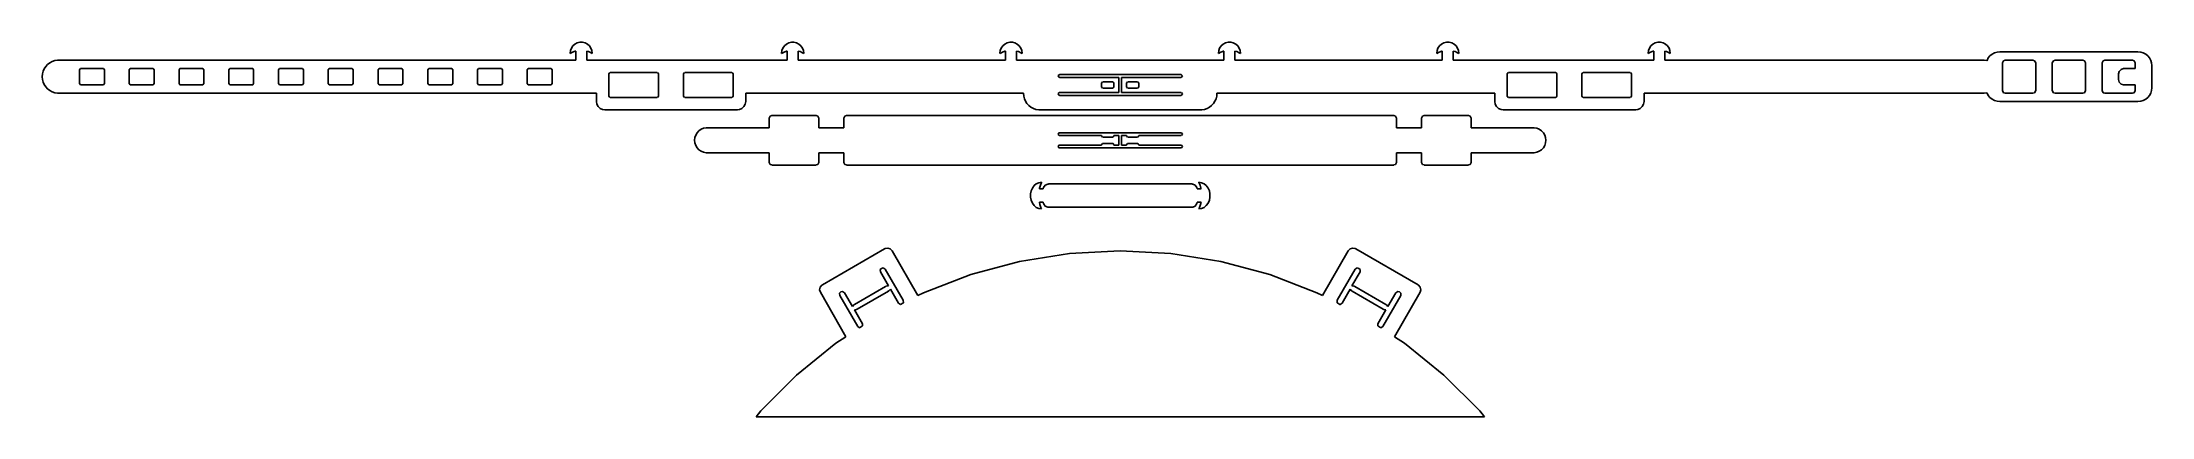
# Model space of a CAD drawing. Header units: metres. Extents: x -390 to 373, y -120 to 15.
import ezdxf

# ---------------------------------------------------------------- set-up
doc = ezdxf.new("R2010")
doc.units = ezdxf.units.M

msp = doc.modelspace()

# ---------------------------------------------------------------- linework, layer by layer
for p, q in [((-195.48, 15.47), (-196.42, 15.24)), ((-194.52, 15.47), (-195.48, 15.47)), ((-193.58, 15.24), (-194.52, 15.47)), ((-118.98, 15.47), (-119.92, 15.24)), ((-118.02, 15.47), (-118.98, 15.47)), ((-117.08, 15.24), (-118.02, 15.47)), ((-39.98, 15.47), (-40.92, 15.24)), ((-39.02, 15.47), (-39.98, 15.47)), ((-38.08, 15.24), (-39.02, 15.47)), ((39.02, 15.47), (38.08, 15.24)), ((39.98, 15.47), (39.02, 15.47)), ((40.92, 15.24), (39.98, 15.47)), ((118.02, 15.47), (117.08, 15.24)), ((118.98, 15.47), (118.02, 15.47)), ((119.92, 15.24), (118.98, 15.47)), ((194.52, 15.47), (193.58, 15.24)), ((195.48, 15.47), (194.52, 15.47)), ((196.42, 15.24), (195.48, 15.47)), ((-387.28, 8.02), (-388.06, 7.41)), ((-386.41, 8.49), (-387.28, 8.02)), ((-385.47, 8.82), (-386.41, 8.49)), ((-384.5, 8.98), (-385.47, 8.82)), ((-384, 8.98), (-384.5, 8.98)), ((-197, 9), (-384, 9)), ((-384, 9), (-384, 8.98)), ((-198.88, 12.46), (-199, 11.5)), ((-199, 11.5), (-198.99, 11.43)), ((-198.99, 11.43), (-198.12, 11.87)), ((-198.54, 13.36), (-198.88, 12.46)), ((-197.99, 14.15), (-198.54, 13.36)), ((-198.12, 11.87), (-197.19, 12.19)), ((-197.27, 14.79), (-197.99, 14.15)), ((-196.42, 15.24), (-197.27, 14.79)), ((-197.19, 12.19), (-197, 12.24)), ((-197, 12.24), (-197, 9)), ((-192.73, 14.79), (-193.58, 15.24)), ((-193, 9), (-193, 12.23)), ((-193, 12.23), (-192.34, 12.05)), ((-120.5, 9), (-193, 9)), ((-192.01, 14.15), (-192.73, 14.79)), ((-192.34, 12.05), (-191.43, 11.66)), ((-191.46, 13.36), (-192.01, 14.15)), ((-191.12, 12.46), (-191.46, 13.36)), ((-191.43, 11.66), (-191.01, 11.42)), ((-191, 11.5), (-191.12, 12.46)), ((-191.01, 11.42), (-191, 11.5)), ((-122.38, 12.46), (-122.5, 11.5)), ((-122.5, 11.5), (-122.49, 11.43)), ((-122.49, 11.43), (-121.62, 11.87)), ((-122.04, 13.36), (-122.38, 12.46)), ((-121.49, 14.15), (-122.04, 13.36)), ((-121.62, 11.87), (-120.69, 12.19)), ((-120.77, 14.79), (-121.49, 14.15)), ((-119.92, 15.24), (-120.77, 14.79)), ((-120.69, 12.19), (-120.5, 12.24)), ((-120.5, 12.24), (-120.5, 9)), ((-116.23, 14.79), (-117.08, 15.24)), ((-116.5, 9), (-116.5, 12.23)), ((-116.5, 12.23), (-115.84, 12.05)), ((-41.5, 9), (-116.5, 9)), ((-115.51, 14.15), (-116.23, 14.79)), ((-115.84, 12.05), (-114.93, 11.66)), ((-114.96, 13.36), (-115.51, 14.15)), ((-114.62, 12.46), (-114.96, 13.36)), ((-114.93, 11.66), (-114.51, 11.42)), ((-114.5, 11.5), (-114.62, 12.46)), ((-114.51, 11.42), (-114.5, 11.5)), ((-43.38, 12.46), (-43.5, 11.5)), ((-43.5, 11.5), (-43.49, 11.43)), ((-43.49, 11.43), (-42.62, 11.87)), ((-43.04, 13.36), (-43.38, 12.46)), ((-42.49, 14.15), (-43.04, 13.36)), ((-42.62, 11.87), (-41.69, 12.19)), ((-41.77, 14.79), (-42.49, 14.15)), ((-40.92, 15.24), (-41.77, 14.79)), ((-41.69, 12.19), (-41.5, 12.24)), ((-41.5, 12.24), (-41.5, 9)), ((-37.23, 14.79), (-38.08, 15.24)), ((-37.5, 9), (-37.5, 12.23)), ((-37.5, 12.23), (-36.84, 12.05)), ((37.5, 9), (-37.5, 9)), ((-36.51, 14.15), (-37.23, 14.79)), ((-36.84, 12.05), (-35.93, 11.66)), ((-35.96, 13.36), (-36.51, 14.15)), ((-35.62, 12.46), (-35.96, 13.36)), ((-35.93, 11.66), (-35.51, 11.42)), ((-35.5, 11.5), (-35.62, 12.46)), ((-35.51, 11.42), (-35.5, 11.5)), ((35.62, 12.46), (35.5, 11.5)), ((35.5, 11.5), (35.51, 11.43)), ((35.51, 11.43), (36.38, 11.87)), ((35.96, 13.36), (35.62, 12.46)), ((36.51, 14.15), (35.96, 13.36)), ((36.38, 11.87), (37.31, 12.19)), ((37.23, 14.79), (36.51, 14.15)), ((38.08, 15.24), (37.23, 14.79)), ((37.31, 12.19), (37.5, 12.24)), ((37.5, 12.24), (37.5, 9)), ((41.77, 14.79), (40.92, 15.24)), ((41.5, 9), (41.5, 12.23)), ((41.5, 12.23), (42.16, 12.05)), ((116.5, 9), (41.5, 9)), ((42.49, 14.15), (41.77, 14.79)), ((42.16, 12.05), (43.07, 11.66)), ((43.04, 13.36), (42.49, 14.15)), ((43.38, 12.46), (43.04, 13.36)), ((43.07, 11.66), (43.49, 11.42)), ((43.5, 11.5), (43.38, 12.46)), ((43.49, 11.42), (43.5, 11.5)), ((114.62, 12.46), (114.5, 11.5)), ((114.5, 11.5), (114.51, 11.43)), ((114.51, 11.43), (115.38, 11.87)), ((114.96, 13.36), (114.62, 12.46)), ((115.51, 14.15), (114.96, 13.36)), ((115.38, 11.87), (116.31, 12.19)), ((116.23, 14.79), (115.51, 14.15)), ((117.08, 15.24), (116.23, 14.79)), ((116.31, 12.19), (116.5, 12.24)), ((116.5, 12.24), (116.5, 9)), ((120.77, 14.79), (119.92, 15.24)), ((120.5, 9), (120.5, 12.23)), ((120.5, 12.23), (121.16, 12.05)), ((193, 9), (120.5, 9)), ((121.49, 14.15), (120.77, 14.79)), ((121.16, 12.05), (122.07, 11.66)), ((122.04, 13.36), (121.49, 14.15)), ((122.38, 12.46), (122.04, 13.36)), ((122.07, 11.66), (122.49, 11.42)), ((122.5, 11.5), (122.38, 12.46)), ((122.49, 11.42), (122.5, 11.5)), ((191.12, 12.46), (191, 11.5)), ((191, 11.5), (191.01, 11.43)), ((191.01, 11.43), (191.88, 11.87)), ((191.46, 13.36), (191.12, 12.46)), ((192.01, 14.15), (191.46, 13.36)), ((191.88, 11.87), (192.81, 12.19)), ((192.73, 14.79), (192.01, 14.15)), ((193.58, 15.24), (192.73, 14.79)), ((192.81, 12.19), (193, 12.24)), ((193, 12.24), (193, 9)), ((197.27, 14.79), (196.42, 15.24)), ((197, 9), (197, 12.23)), ((197, 12.23), (197.66, 12.05)), ((312, 9), (197, 9)), ((197.99, 14.15), (197.27, 14.79)), ((197.66, 12.05), (198.57, 11.66)), ((198.54, 13.36), (197.99, 14.15)), ((198.88, 12.46), (198.54, 13.36)), ((198.57, 11.66), (198.99, 11.42)), ((199, 11.5), (198.88, 12.46)), ((198.99, 11.42), (199, 11.5)), ((312, 8.98), (312, 9)), ((312.5, 8.98), (312, 8.98)), ((313.47, 8.82), (312.5, 8.98)), ((313.54, 8.79), (313.47, 8.82)), ((313.58, 8.91), (313.54, 8.79)), ((314.04, 9.78), (313.58, 8.91)), ((314.66, 10.54), (314.04, 9.78)), ((315.42, 11.16), (314.66, 10.54)), ((316.29, 11.62), (315.42, 11.16)), ((317.23, 11.9), (316.29, 11.62)), ((318.2, 12), (317.23, 11.9)), ((368.2, 12), (318.2, 12)), ((319.2, 8), (319.58, 8.78)), ((319.2, -2), (319.2, 8)), ((319.58, 8.78), (320.2, 8.92)), ((320.2, 8.92), (320.2, 9)), ((320.2, 9), (330.2, 9)), ((330.2, 9), (330.2, 8.92)), ((330.2, 8.92), (330.82, 8.78)), ((330.82, 8.78), (331.2, 8)), ((331.2, 8), (331.2, -2)), ((337.2, 8), (337.58, 8.78)), ((337.2, -2), (337.2, 8)), ((337.58, 8.78), (338.2, 8.92)), ((338.2, 8.92), (338.2, 9)), ((338.2, 9), (348.2, 9)), ((348.2, 9), (348.2, 8.92)), ((348.2, 8.92), (348.82, 8.78)), ((348.82, 8.78), (349.2, 8)), ((349.2, 8), (349.2, -2)), ((355.2, 8), (355.58, 8.78)), ((355.2, -2), (355.2, 8)), ((355.58, 8.78), (356.2, 8.92)), ((356.2, 8.92), (356.2, 9)), ((356.2, 9), (366.2, 9)), ((366.2, 9), (366.2, 8.92)), ((366.2, 8.92), (366.82, 8.78)), ((366.82, 8.78), (367.2, 8)), ((367.2, 8), (367.2, 6)), ((369.18, 11.9), (368.2, 12)), ((370.11, 11.62), (369.18, 11.9)), ((370.98, 11.16), (370.11, 11.62)), ((371.74, 10.54), (370.98, 11.16)), ((372.36, 9.78), (371.74, 10.54)), ((372.82, 8.91), (372.36, 9.78)), ((373.1, 7.98), (372.82, 8.91)), ((373.2, 7), (373.1, 7.98)), ((-389.92, 3.99), (-390, 3)), ((-390, 3), (-389.92, 2.01)), ((-389.68, 4.95), (-389.92, 3.99)), ((-389.92, 2.01), (-389.68, 1.05)), ((-389.28, 5.86), (-389.68, 4.95)), ((-389.68, 1.05), (-389.28, 0.14)), ((-388.74, 6.69), (-389.28, 5.86)), ((-389.28, 0.14), (-388.74, -0.69)), ((-388.06, 7.41), (-388.74, 6.69)), ((-376.5, 5.5), (-376.15, 5.98)), ((-376.5, 0.5), (-376.5, 5.5)), ((-376.15, 0.02), (-376.5, 0.5)), ((-376.15, 5.98), (-376, 5.93)), ((-376, 0.07), (-376.15, 0.02)), ((-376, 5.93), (-376, 6)), ((-376, 6), (-368, 6)), ((-376, 0), (-376, 0.07)), ((-368, 0), (-376, 0)), ((-368, 6), (-368, 5.93)), ((-368, 5.93), (-367.85, 5.98)), ((-367.85, 0.02), (-368, 0.07)), ((-368, 0.07), (-368, 0)), ((-367.85, 5.98), (-367.5, 5.5)), ((-367.5, 0.5), (-367.85, 0.02)), ((-367.5, 5.5), (-367.5, 0.5)), ((-358.5, 5.5), (-358.15, 5.98)), ((-358.5, 0.5), (-358.5, 5.5)), ((-358.15, 0.02), (-358.5, 0.5)), ((-358.15, 5.98), (-358, 5.93)), ((-358, 0.07), (-358.15, 0.02)), ((-358, 5.93), (-358, 6)), ((-358, 6), (-350, 6)), ((-358, 0), (-358, 0.07)), ((-350, 0), (-358, 0)), ((-350, 6), (-350, 5.93)), ((-350, 5.93), (-349.85, 5.98)), ((-349.85, 0.02), (-350, 0.07)), ((-350, 0.07), (-350, 0)), ((-349.85, 5.98), (-349.5, 5.5)), ((-349.5, 0.5), (-349.85, 0.02)), ((-349.5, 5.5), (-349.5, 0.5)), ((-340.5, 5.5), (-340.15, 5.98)), ((-340.5, 0.5), (-340.5, 5.5)), ((-340.15, 0.02), (-340.5, 0.5)), ((-340.15, 5.98), (-340, 5.93)), ((-340, 0.07), (-340.15, 0.02)), ((-340, 5.93), (-340, 6)), ((-340, 6), (-332, 6)), ((-340, 0), (-340, 0.07)), ((-332, 0), (-340, 0)), ((-332, 6), (-332, 5.93)), ((-332, 5.93), (-331.85, 5.98)), ((-331.85, 0.02), (-332, 0.07)), ((-332, 0.07), (-332, 0)), ((-331.85, 5.98), (-331.5, 5.5)), ((-331.5, 0.5), (-331.85, 0.02)), ((-331.5, 5.5), (-331.5, 0.5)), ((-322.5, 5.5), (-322.15, 5.98)), ((-322.5, 0.5), (-322.5, 5.5)), ((-322.15, 0.02), (-322.5, 0.5)), ((-322.15, 5.98), (-322, 5.93)), ((-322, 0.07), (-322.15, 0.02)), ((-322, 5.93), (-322, 6)), ((-322, 6), (-314, 6)), ((-322, 0), (-322, 0.07)), ((-314, 0), (-322, 0)), ((-314, 6), (-314, 5.93)), ((-314, 5.93), (-313.85, 5.98)), ((-313.85, 0.02), (-314, 0.07)), ((-314, 0.07), (-314, 0)), ((-313.85, 5.98), (-313.5, 5.5)), ((-313.5, 0.5), (-313.85, 0.02)), ((-313.5, 5.5), (-313.5, 0.5)), ((-304.5, 5.5), (-304.15, 5.98)), ((-304.5, 0.5), (-304.5, 5.5)), ((-304.15, 0.02), (-304.5, 0.5)), ((-304.15, 5.98), (-304, 5.93)), ((-304, 0.07), (-304.15, 0.02)), ((-304, 5.93), (-304, 6)), ((-304, 6), (-296, 6)), ((-304, 0), (-304, 0.07)), ((-296, 0), (-304, 0)), ((-296, 6), (-296, 5.93)), ((-296, 5.93), (-295.85, 5.98)), ((-295.85, 0.02), (-296, 0.07)), ((-296, 0.07), (-296, 0)), ((-295.85, 5.98), (-295.5, 5.5)), ((-295.5, 0.5), (-295.85, 0.02)), ((-295.5, 5.5), (-295.5, 0.5)), ((-286.5, 5.5), (-286.15, 5.98)), ((-286.5, 0.5), (-286.5, 5.5)), ((-286.15, 0.02), (-286.5, 0.5)), ((-286.15, 5.98), (-286, 5.93)), ((-286, 0.07), (-286.15, 0.02)), ((-286, 5.93), (-286, 6)), ((-286, 6), (-278, 6)), ((-286, 0), (-286, 0.07)), ((-278, 0), (-286, 0)), ((-278, 6), (-278, 5.93)), ((-278, 5.93), (-277.85, 5.98)), ((-277.85, 0.02), (-278, 0.07)), ((-278, 0.07), (-278, 0)), ((-277.85, 5.98), (-277.5, 5.5)), ((-277.5, 0.5), (-277.85, 0.02)), ((-277.5, 5.5), (-277.5, 0.5)), ((-268.5, 5.5), (-268.15, 5.98)), ((-268.5, 0.5), (-268.5, 5.5)), ((-268.15, 0.02), (-268.5, 0.5)), ((-268.15, 5.98), (-268, 5.93)), ((-268, 0.07), (-268.15, 0.02)), ((-268, 5.93), (-268, 6)), ((-268, 6), (-260, 6)), ((-268, 0), (-268, 0.07)), ((-260, 0), (-268, 0)), ((-260, 6), (-260, 5.93)), ((-260, 5.93), (-259.85, 5.98)), ((-259.85, 0.02), (-260, 0.07)), ((-260, 0.07), (-260, 0)), ((-259.85, 5.98), (-259.5, 5.5)), ((-259.5, 0.5), (-259.85, 0.02)), ((-259.5, 5.5), (-259.5, 0.5)), ((-250.5, 5.5), (-250.16, 5.98)), ((-250.5, 0.5), (-250.5, 5.5)), ((-250.16, 0.02), (-250.5, 0.5)), ((-250.16, 5.98), (-250, 5.93)), ((-250, 0.07), (-250.16, 0.02)), ((-250, 5.93), (-250, 6)), ((-250, 6), (-242, 6)), ((-250, 0), (-250, 0.07)), ((-242, 0), (-250, 0)), ((-242, 6), (-242, 5.93)), ((-242, 5.93), (-241.84, 5.98)), ((-241.84, 0.02), (-242, 0.07)), ((-242, 0.07), (-242, 0)), ((-241.84, 5.98), (-241.5, 5.5)), ((-241.5, 0.5), (-241.84, 0.02)), ((-241.5, 5.5), (-241.5, 0.5)), ((-232.5, 5.5), (-232.16, 5.98)), ((-232.5, 0.5), (-232.5, 5.5)), ((-232.16, 0.02), (-232.5, 0.5)), ((-232.16, 5.98), (-232, 5.93)), ((-232, 0.07), (-232.16, 0.02)), ((-232, 5.93), (-232, 6)), ((-232, 6), (-224, 6)), ((-232, 0), (-232, 0.07)), ((-224, 0), (-232, 0)), ((-224, 6), (-224, 5.93)), ((-224, 5.93), (-223.84, 5.98)), ((-223.84, 0.02), (-224, 0.07)), ((-224, 0.07), (-224, 0)), ((-223.84, 5.98), (-223.5, 5.5)), ((-223.5, 0.5), (-223.84, 0.02)), ((-223.5, 5.5), (-223.5, 0.5)), ((-214.5, 5.5), (-214.16, 5.98)), ((-214.5, 0.5), (-214.5, 5.5)), ((-214.16, 0.02), (-214.5, 0.5)), ((-214.16, 5.98), (-214, 5.93)), ((-214, 0.07), (-214.16, 0.02)), ((-214, 5.93), (-214, 6)), ((-214, 6), (-206, 6)), ((-214, 0), (-214, 0.07)), ((-206, 0), (-214, 0)), ((-206, 6), (-206, 5.93)), ((-206, 5.93), (-205.84, 5.98)), ((-205.84, 0.02), (-206, 0.07)), ((-206, 0.07), (-206, 0)), ((-205.84, 5.98), (-205.5, 5.5)), ((-205.5, 0.5), (-205.84, 0.02)), ((-205.5, 5.5), (-205.5, 0.5)), ((-185, 4), (-184.66, 4.48)), ((-185, -4), (-185, 4)), ((-184.66, 4.48), (-184.5, 4.43)), ((-184.5, 4.43), (-184.5, 4.5)), ((-184.5, 4.5), (-167.5, 4.5)), ((-167.5, 4.5), (-167.5, 4.43)), ((-167.5, 4.43), (-167.34, 4.48)), ((-167.34, 4.48), (-167, 4)), ((-167, 4), (-167, -4)), ((-158, 4), (-157.66, 4.48)), ((-158, -4), (-158, 4)), ((-157.66, 4.48), (-157.5, 4.43)), ((-157.5, 4.43), (-157.5, 4.5)), ((-157.5, 4.5), (-140.5, 4.5)), ((-140.5, 4.5), (-140.5, 4.43)), ((-140.5, 4.43), (-140.34, 4.48)), ((-140.34, 4.48), (-140, 4)), ((-140, 4), (-140, -4)), ((-22.5, 3.25), (-22.15, 3.73)), ((-22.15, 2.77), (-22.5, 3.25)), ((-22.15, 3.73), (-22, 3.68)), ((-22, 2.82), (-22.15, 2.77)), ((-22, 3.68), (-22, 3.75)), ((-22, 3.75), (22, 3.75)), ((-22, 2.75), (-22, 2.82)), ((-0.5, 2.75), (-22, 2.75)), ((-6.75, 0.62), (-6.4, 1.1)), ((-6.75, -0.62), (-6.75, 0.62)), ((-6.4, 1.1), (-6.25, 1.05)), ((-6.25, 1.05), (-6.25, 1.12)), ((-6.25, 1.12), (-2.75, 1.12)), ((-2.75, 1.12), (-2.75, 1.05)), ((-2.75, 1.05), (-2.6, 1.1)), ((-2.6, 1.1), (-2.25, 0.62)), ((-2.25, 0.62), (-2.25, -0.62)), ((-0.5, -2.75), (-0.5, 2.75)), ((22, 2.75), (0.5, 2.75)), ((0.5, 2.75), (0.5, -2.75)), ((2.25, 0.62), (2.6, 1.1)), ((2.25, -0.62), (2.25, 0.62)), ((2.6, 1.1), (2.75, 1.05)), ((2.75, 1.05), (2.75, 1.12)), ((2.75, 1.12), (6.25, 1.12)), ((6.25, 1.12), (6.25, 1.05)), ((6.25, 1.05), (6.4, 1.1)), ((6.4, 1.1), (6.75, 0.62)), ((6.75, 0.62), (6.75, -0.62)), ((22, 3.75), (22, 3.68)), ((22, 3.68), (22.15, 3.73)), ((22.15, 2.77), (22, 2.82)), ((22, 2.82), (22, 2.75)), ((22.15, 3.73), (22.5, 3.25)), ((22.5, 3.25), (22.15, 2.77)), ((140, 4), (140.34, 4.48)), ((140, -4), (140, 4)), ((140.34, 4.48), (140.5, 4.43)), ((140.5, 4.43), (140.5, 4.5)), ((140.5, 4.5), (157.5, 4.5)), ((157.5, 4.5), (157.5, 4.43)), ((157.5, 4.43), (157.66, 4.48)), ((157.66, 4.48), (158, 4)), ((158, 4), (158, -4)), ((167, 4), (167.34, 4.48)), ((167, -4), (167, 4)), ((167.34, 4.48), (167.5, 4.43)), ((167.5, 4.43), (167.5, 4.5)), ((167.5, 4.5), (184.5, 4.5)), ((184.5, 4.5), (184.5, 4.43)), ((184.5, 4.43), (184.66, 4.48)), ((184.66, 4.48), (185, 4)), ((185, 4), (185, -4)), ((361.43, 4.93), (361.2, 4)), ((361.2, 4), (361.2, 2)), ((361.2, 2), (361.43, 1.07)), ((362.06, 5.65), (361.43, 4.93)), ((361.43, 1.07), (362.06, 0.35)), ((362.96, 5.99), (362.06, 5.65)), ((362.06, 0.35), (362.96, 0.01)), ((363.2, 5.96), (362.96, 5.99)), ((362.96, 0.01), (363.2, 0.04)), ((367.2, 6), (363.2, 6)), ((363.2, 6), (363.2, 5.96)), ((363.2, 0.04), (363.2, 0)), ((363.2, 0), (367.2, 0)), ((367.2, 0), (367.2, -2)), ((373.2, -1), (373.2, 7)), ((-388.74, -0.69), (-388.06, -1.41)), ((-388.06, -1.41), (-387.28, -2.02)), ((-387.28, -2.02), (-386.41, -2.49)), ((-386.41, -2.49), (-385.47, -2.82)), ((-385.47, -2.82), (-384.5, -2.98)), ((-384.5, -2.98), (-384, -2.98)), ((-384, -2.98), (-384, -3)), ((-384, -3), (-189.5, -3)), ((-189.5, -3), (-189.5, -6)), ((-189.5, -6), (-189.34, -6.97)), ((-189.34, -6.97), (-188.87, -7.84)), ((-184.66, -4.48), (-185, -4)), ((-184.5, -4.43), (-184.66, -4.48)), ((-184.5, -4.5), (-184.5, -4.43)), ((-167.5, -4.5), (-184.5, -4.5)), ((-167.34, -4.48), (-167.5, -4.43)), ((-167.5, -4.43), (-167.5, -4.5)), ((-167, -4), (-167.34, -4.48)), ((-157.66, -4.48), (-158, -4)), ((-157.5, -4.43), (-157.66, -4.48)), ((-157.5, -4.5), (-157.5, -4.43)), ((-140.5, -4.5), (-157.5, -4.5)), ((-140.34, -4.48), (-140.5, -4.43)), ((-140.5, -4.43), (-140.5, -4.5)), ((-140, -4), (-140.34, -4.48)), ((-136.13, -7.84), (-135.66, -6.97)), ((-135.66, -6.97), (-135.5, -6)), ((-135.5, -6), (-135.5, -3)), ((-135.5, -3), (-35, -3)), ((-35, -3), (-34.92, -3.99)), ((-34.92, -3.99), (-34.67, -4.95)), ((-34.67, -4.95), (-34.28, -5.86)), ((-34.28, -5.86), (-33.73, -6.69)), ((-33.73, -6.69), (-33.06, -7.41)), ((-33.06, -7.41), (-32.28, -8.02)), ((-22.5, -3.25), (-22.15, -2.77)), ((-22.15, -3.73), (-22.5, -3.25)), ((-22.15, -2.77), (-22, -2.82)), ((-22, -3.68), (-22.15, -3.73)), ((-22, -2.82), (-22, -2.75)), ((-22, -2.75), (-0.5, -2.75)), ((-22, -3.75), (-22, -3.68)), ((22, -3.75), (-22, -3.75)), ((-6.4, -1.1), (-6.75, -0.62)), ((-6.25, -1.05), (-6.4, -1.1)), ((-6.25, -1.12), (-6.25, -1.05)), ((-2.75, -1.12), (-6.25, -1.12)), ((-2.6, -1.1), (-2.75, -1.05)), ((-2.75, -1.05), (-2.75, -1.12)), ((-2.25, -0.62), (-2.6, -1.1)), ((0.5, -2.75), (22, -2.75)), ((2.6, -1.1), (2.25, -0.62)), ((2.75, -1.05), (2.6, -1.1)), ((2.75, -1.12), (2.75, -1.05)), ((6.25, -1.12), (2.75, -1.12)), ((6.4, -1.1), (6.25, -1.05)), ((6.25, -1.05), (6.25, -1.12)), ((6.75, -0.62), (6.4, -1.1)), ((22, -2.75), (22, -2.82)), ((22, -2.82), (22.15, -2.77)), ((22.15, -3.73), (22, -3.68)), ((22, -3.68), (22, -3.75)), ((22.15, -2.77), (22.5, -3.25)), ((22.5, -3.25), (22.15, -3.73)), ((32.28, -8.02), (33.06, -7.41)), ((33.06, -7.41), (33.73, -6.69)), ((33.73, -6.69), (34.28, -5.86)), ((34.28, -5.86), (34.67, -4.95)), ((34.67, -4.95), (34.92, -3.99)), ((34.92, -3.99), (35, -3)), ((35, -3), (135.5, -3)), ((135.5, -3), (135.5, -6)), ((135.5, -6), (135.66, -6.97)), ((135.66, -6.97), (136.13, -7.84)), ((140.34, -4.48), (140, -4)), ((140.5, -4.43), (140.34, -4.48)), ((140.5, -4.5), (140.5, -4.43)), ((157.5, -4.5), (140.5, -4.5)), ((157.66, -4.48), (157.5, -4.43)), ((157.5, -4.43), (157.5, -4.5)), ((158, -4), (157.66, -4.48)), ((167.34, -4.48), (167, -4)), ((167.5, -4.43), (167.34, -4.48)), ((167.5, -4.5), (167.5, -4.43)), ((184.5, -4.5), (167.5, -4.5)), ((184.66, -4.48), (184.5, -4.43)), ((184.5, -4.43), (184.5, -4.5)), ((185, -4), (184.66, -4.48)), ((188.87, -7.84), (189.34, -6.97)), ((189.34, -6.97), (189.5, -6)), ((189.5, -6), (189.5, -3)), ((189.5, -3), (312, -3)), ((312, -3), (312, -2.98)), ((312, -2.98), (312.5, -2.98)), ((312.5, -2.98), (313.47, -2.82)), ((313.47, -2.82), (313.54, -2.79)), ((313.54, -2.79), (313.58, -2.91)), ((313.58, -2.91), (314.04, -3.78)), ((314.04, -3.78), (314.66, -4.54)), ((314.66, -4.54), (315.42, -5.16)), ((315.42, -5.16), (316.29, -5.62)), ((316.29, -5.62), (317.23, -5.9)), ((317.23, -5.9), (318.2, -6)), ((318.2, -6), (368.2, -6)), ((319.58, -2.78), (319.2, -2)), ((320.2, -2.92), (319.58, -2.78)), ((320.2, -3), (320.2, -2.92)), ((330.2, -3), (320.2, -3)), ((330.82, -2.78), (330.2, -2.92)), ((330.2, -2.92), (330.2, -3)), ((331.2, -2), (330.82, -2.78)), ((337.58, -2.78), (337.2, -2)), ((338.2, -2.92), (337.58, -2.78)), ((338.2, -3), (338.2, -2.92)), ((348.2, -3), (338.2, -3)), ((348.82, -2.78), (348.2, -2.92)), ((348.2, -2.92), (348.2, -3)), ((349.2, -2), (348.82, -2.78)), ((355.58, -2.78), (355.2, -2)), ((356.2, -2.92), (355.58, -2.78)), ((356.2, -3), (356.2, -2.92)), ((366.2, -3), (356.2, -3)), ((366.82, -2.78), (366.2, -2.92)), ((366.2, -2.92), (366.2, -3)), ((367.2, -2), (366.82, -2.78)), ((368.2, -6), (369.18, -5.9)), ((369.18, -5.9), (370.11, -5.62)), ((370.11, -5.62), (370.98, -5.16)), ((370.98, -5.16), (371.74, -4.54)), ((371.74, -4.54), (372.36, -3.78)), ((372.36, -3.78), (372.82, -2.91)), ((372.82, -2.91), (373.1, -1.98)), ((373.1, -1.98), (373.2, -1)), ((-188.87, -7.84), (-188.14, -8.51)), ((-188.14, -8.51), (-187.24, -8.91)), ((-187.24, -8.91), (-186.5, -8.97)), ((-186.5, -8.97), (-186.5, -9)), ((-186.5, -9), (-138.5, -9)), ((-138.5, -8.97), (-137.76, -8.91)), ((-138.5, -9), (-138.5, -8.97)), ((-137.76, -8.91), (-136.86, -8.51)), ((-136.86, -8.51), (-136.13, -7.84)), ((-126.62, -11.22), (-127, -12)), ((-127, -12), (-127, -15.5)), ((-126, -11.08), (-126.62, -11.22)), ((-110, -11), (-126, -11)), ((-126, -11), (-126, -11.08)), ((-110, -11.08), (-110, -11)), ((-109.38, -11.22), (-110, -11.08)), ((-109, -12), (-109.38, -11.22)), ((-109, -15.5), (-109, -12)), ((-99.62, -11.22), (-100, -12)), ((-100, -12), (-100, -15.5)), ((-99, -11.08), (-99.62, -11.22)), ((99, -11), (-99, -11)), ((-99, -11), (-99, -11.08)), ((-32.28, -8.02), (-31.41, -8.49)), ((-31.41, -8.49), (-30.47, -8.82)), ((-30.47, -8.82), (-29.5, -8.98)), ((-29.5, -8.98), (-29, -8.98)), ((-29, -8.98), (-29, -9)), ((-29, -9), (29, -9)), ((29, -9), (29, -8.98)), ((29, -8.98), (29.5, -8.98)), ((29.5, -8.98), (30.47, -8.82)), ((30.47, -8.82), (31.41, -8.49)), ((31.41, -8.49), (32.28, -8.02)), ((99, -11.08), (99, -11)), ((99.62, -11.22), (99, -11.08)), ((100, -12), (99.62, -11.22)), ((100, -15.5), (100, -12)), ((109.38, -11.22), (109, -12)), ((109, -12), (109, -15.5)), ((110, -11.08), (109.38, -11.22)), ((126, -11), (110, -11)), ((110, -11), (110, -11.08)), ((126, -11.08), (126, -11)), ((126.62, -11.22), (126, -11.08)), ((127, -12), (126.62, -11.22)), ((127, -15.5), (127, -12)), ((136.13, -7.84), (136.86, -8.51)), ((136.86, -8.51), (137.76, -8.91)), ((137.76, -8.91), (138.5, -8.97)), ((138.5, -8.97), (138.5, -9)), ((138.5, -9), (186.5, -9)), ((186.5, -8.97), (187.24, -8.91)), ((186.5, -9), (186.5, -8.97)), ((187.24, -8.91), (188.14, -8.51)), ((188.14, -8.51), (188.87, -7.84)), ((-153.9, -19.03), (-154, -20)), ((-154, -20), (-153.9, -20.97)), ((-153.58, -18.11), (-153.9, -19.03)), ((-153.9, -20.97), (-153.58, -21.89)), ((-153.08, -17.28), (-153.58, -18.11)), ((-153.58, -21.89), (-153.08, -22.72)), ((-152.41, -16.57), (-153.08, -17.28)), ((-153.08, -22.72), (-152.41, -23.43)), ((-151.61, -16.02), (-152.41, -16.57)), ((-150.7, -15.66), (-151.61, -16.02)), ((-149.74, -15.51), (-150.7, -15.66)), ((-149.5, -15.52), (-149.74, -15.51)), ((-127, -15.5), (-149.5, -15.5)), ((-149.5, -15.5), (-149.5, -15.52)), ((-100, -15.5), (-109, -15.5)), ((-22.5, -17.75), (-22.15, -17.27)), ((-22.15, -18.23), (-22.5, -17.75)), ((-22.5, -22.25), (-22.15, -21.77)), ((-22.15, -22.73), (-22.5, -22.25)), ((-22.15, -17.27), (-22, -17.32)), ((-22, -18.18), (-22.15, -18.23)), ((-22.15, -21.77), (-22, -21.82)), ((-22, -22.68), (-22.15, -22.73)), ((-22, -17.32), (-22, -17.25)), ((-22, -17.25), (22, -17.25)), ((-22, -18.25), (-22, -18.18)), ((-6.75, -18.25), (-22, -18.25)), ((-22, -21.82), (-22, -21.75)), ((-22, -21.75), (-6.75, -21.75)), ((-22, -22.75), (-22, -22.68)), ((22, -22.75), (-22, -22.75)), ((-6.75, -18.38), (-6.75, -18.25)), ((-6.4, -18.85), (-6.75, -18.38)), ((-6.75, -21.62), (-6.4, -21.15)), ((-6.75, -21.75), (-6.75, -21.62)), ((-6.25, -18.8), (-6.4, -18.85)), ((-6.4, -21.15), (-6.25, -21.2)), ((-6.25, -18.88), (-6.25, -18.8)), ((-2.75, -18.88), (-6.25, -18.88)), ((-6.25, -21.2), (-6.25, -21.12)), ((-6.25, -21.12), (-2.75, -21.12)), ((-2.6, -18.85), (-2.75, -18.8)), ((-2.75, -18.8), (-2.75, -18.88)), ((-2.75, -21.12), (-2.75, -21.2)), ((-2.75, -21.2), (-2.6, -21.15)), ((-2.25, -18.38), (-2.6, -18.85)), ((-2.6, -21.15), (-2.25, -21.62)), ((-0.5, -18.25), (-2.25, -18.25)), ((-2.25, -18.25), (-2.25, -18.38)), ((-2.25, -21.62), (-2.25, -21.75)), ((-2.25, -21.75), (-0.5, -21.75)), ((-0.5, -21.75), (-0.5, -18.25)), ((2.25, -18.25), (0.5, -18.25)), ((0.5, -18.25), (0.5, -21.75)), ((0.5, -21.75), (2.25, -21.75)), ((2.25, -18.38), (2.25, -18.25)), ((2.6, -18.85), (2.25, -18.38)), ((2.25, -21.62), (2.6, -21.15)), ((2.25, -21.75), (2.25, -21.62)), ((2.75, -18.8), (2.6, -18.85)), ((2.6, -21.15), (2.75, -21.2)), ((2.75, -18.88), (2.75, -18.8)), ((6.25, -18.88), (2.75, -18.88)), ((2.75, -21.2), (2.75, -21.12)), ((2.75, -21.12), (6.25, -21.12)), ((6.4, -18.85), (6.25, -18.8)), ((6.25, -18.8), (6.25, -18.88)), ((6.25, -21.12), (6.25, -21.2)), ((6.25, -21.2), (6.4, -21.15)), ((6.75, -18.38), (6.4, -18.85)), ((6.4, -21.15), (6.75, -21.62)), ((22, -18.25), (6.75, -18.25)), ((6.75, -18.25), (6.75, -18.38)), ((6.75, -21.62), (6.75, -21.75)), ((6.75, -21.75), (22, -21.75)), ((22, -17.25), (22, -17.32)), ((22, -17.32), (22.15, -17.27)), ((22.15, -18.23), (22, -18.18)), ((22, -18.18), (22, -18.25)), ((22, -21.75), (22, -21.82)), ((22, -21.82), (22.15, -21.77)), ((22.15, -22.73), (22, -22.68)), ((22, -22.68), (22, -22.75)), ((22.15, -17.27), (22.5, -17.75)), ((22.5, -17.75), (22.15, -18.23)), ((22.15, -21.77), (22.5, -22.25)), ((22.5, -22.25), (22.15, -22.73)), ((109, -15.5), (100, -15.5)), ((149.5, -15.5), (127, -15.5)), ((149.5, -15.52), (149.5, -15.5)), ((149.74, -15.51), (149.5, -15.52)), ((150.7, -15.66), (149.74, -15.51)), ((151.61, -16.02), (150.7, -15.66)), ((152.41, -16.57), (151.61, -16.02)), ((153.08, -17.28), (152.41, -16.57)), ((152.41, -23.43), (153.08, -22.72)), ((153.58, -18.11), (153.08, -17.28)), ((153.08, -22.72), (153.58, -21.89)), ((153.9, -19.03), (153.58, -18.11)), ((153.58, -21.89), (153.9, -20.97)), ((154, -20), (153.9, -19.03)), ((153.9, -20.97), (154, -20)), ((-152.41, -23.43), (-151.61, -23.98)), ((-151.61, -23.98), (-150.7, -24.34)), ((-150.7, -24.34), (-149.74, -24.49)), ((-149.74, -24.49), (-149.5, -24.48)), ((-149.5, -24.48), (-149.5, -24.5)), ((-149.5, -24.5), (-127, -24.5)), ((-127, -24.5), (-127, -28)), ((-127, -28), (-126.62, -28.78)), ((-126.62, -28.78), (-126, -28.92)), ((-126, -28.92), (-126, -29)), ((-126, -29), (-110, -29)), ((-110, -28.92), (-109.38, -28.78)), ((-110, -29), (-110, -28.92)), ((-109.38, -28.78), (-109, -28)), ((-109, -28), (-109, -24.5)), ((-109, -24.5), (-100, -24.5)), ((-100, -24.5), (-100, -28)), ((-100, -28), (-99.62, -28.78)), ((-99.62, -28.78), (-99, -28.92)), ((-99, -28.92), (-99, -29)), ((-99, -29), (99, -29)), ((99, -28.92), (99.62, -28.78)), ((99, -29), (99, -28.92)), ((99.62, -28.78), (100, -28)), ((100, -28), (100, -24.5)), ((100, -24.5), (109, -24.5)), ((109, -24.5), (109, -28)), ((109, -28), (109.38, -28.78)), ((109.38, -28.78), (110, -28.92)), ((110, -28.92), (110, -29)), ((110, -29), (126, -29)), ((126, -28.92), (126.62, -28.78)), ((126, -29), (126, -28.92)), ((126.62, -28.78), (127, -28)), ((127, -28), (127, -24.5)), ((127, -24.5), (149.5, -24.5)), ((149.5, -24.5), (149.5, -24.48)), ((149.5, -24.48), (149.74, -24.49)), ((149.74, -24.49), (150.7, -24.34)), ((150.7, -24.34), (151.61, -23.98)), ((151.61, -23.98), (152.41, -23.43)), ((-31.79, -37.27), (-32.24, -38.3)), ((-31.15, -36.41), (-31.79, -37.27)), ((-30.36, -35.75), (-31.15, -36.41)), ((-29.46, -35.34), (-30.36, -35.75)), ((-28.5, -35.2), (-29.46, -35.34)), ((-29.24, -37.6), (-29.19, -37.37)), ((-27.88, -37.6), (-29.24, -37.6)), ((-29.19, -37.37), (-28.87, -36.26)), ((-28.87, -36.26), (-28.43, -35.21)), ((-28.43, -35.21), (-28.5, -35.2)), ((-27.77, -37.08), (-27.88, -37.6)), ((-27.14, -36.22), (-27.77, -37.08)), ((-26.24, -35.82), (-27.14, -36.22)), ((-26, -35.85), (-26.24, -35.82)), ((26, -35.8), (-26, -35.8)), ((-26, -35.8), (-26, -35.85)), ((26, -35.85), (26, -35.8)), ((26.24, -35.82), (26, -35.85)), ((27.14, -36.22), (26.24, -35.82)), ((27.77, -37.08), (27.14, -36.22)), ((27.88, -37.6), (27.77, -37.08)), ((29.24, -37.6), (27.88, -37.6)), ((28.5, -35.2), (28.43, -35.21)), ((28.43, -35.21), (28.87, -36.26)), ((29.46, -35.34), (28.5, -35.2)), ((28.87, -36.26), (29.19, -37.37)), ((29.19, -37.37), (29.24, -37.6)), ((30.36, -35.75), (29.46, -35.34)), ((31.15, -36.41), (30.36, -35.75)), ((31.79, -37.27), (31.15, -36.41)), ((32.24, -38.3), (31.79, -37.27)), ((-32.24, -38.3), (-32.47, -39.42)), ((-32.47, -39.42), (-32.47, -40.58)), ((-32.47, -40.58), (-32.24, -41.7)), ((-32.24, -41.7), (-31.79, -42.73)), ((-31.79, -42.73), (-31.15, -43.59)), ((-31.15, -43.59), (-30.36, -44.25)), ((-30.36, -44.25), (-29.46, -44.66)), ((-29.46, -44.66), (-28.5, -44.8)), ((-29.05, -43.19), (-29.23, -42.4)), ((-29.23, -42.4), (-27.88, -42.4)), ((-28.66, -44.28), (-29.05, -43.19)), ((-28.42, -44.79), (-28.66, -44.28)), ((-28.5, -44.8), (-28.42, -44.79)), ((-27.88, -42.4), (-27.77, -42.92)), ((-27.77, -42.92), (-27.14, -43.78)), ((-27.14, -43.78), (-26.24, -44.18)), ((-26.24, -44.18), (-26, -44.15)), ((-26, -44.15), (-26, -44.2)), ((-26, -44.2), (26, -44.2)), ((26, -44.2), (26, -44.15)), ((26, -44.15), (26.24, -44.18)), ((26.24, -44.18), (27.14, -43.78)), ((27.14, -43.78), (27.77, -42.92)), ((27.77, -42.92), (27.88, -42.4)), ((27.88, -42.4), (29.23, -42.4)), ((28.66, -44.28), (28.42, -44.79)), ((28.42, -44.79), (28.5, -44.8)), ((28.5, -44.8), (29.46, -44.66)), ((29.05, -43.19), (28.66, -44.28)), ((29.23, -42.4), (29.05, -43.19)), ((29.46, -44.66), (30.36, -44.25)), ((30.36, -44.25), (31.15, -43.59)), ((31.15, -43.59), (31.79, -42.73)), ((31.79, -42.73), (32.24, -41.7)), ((32.47, -39.42), (32.24, -38.3)), ((32.24, -41.7), (32.47, -40.58)), ((32.47, -40.58), (32.47, -39.42)), ((-85.24, -59.24), (-107.76, -72.24)), ((-85.22, -59.28), (-85.24, -59.24)), ((-85.03, -59.13), (-85.22, -59.28)), ((-84.08, -58.98), (-85.03, -59.13)), ((-83.17, -59.28), (-84.08, -58.98)), ((-82.51, -59.97), (-83.17, -59.28)), ((-73.17, -76.15), (-82.51, -59.97)), ((-18.29, -60.96), (-36.38, -63.82)), ((0, -60), (-18.29, -60.96)), ((18.29, -60.96), (0, -60)), ((36.38, -63.82), (18.29, -60.96)), ((82.51, -59.97), (73.17, -76.15)), ((83.17, -59.28), (82.51, -59.97)), ((84.08, -58.98), (83.17, -59.28)), ((85.03, -59.13), (84.08, -58.98)), ((85.22, -59.28), (85.03, -59.13)), ((85.24, -59.24), (85.22, -59.28)), ((107.76, -72.24), (85.24, -59.24)), ((-86.82, -66.76), (-86.35, -66.32)), ((-86.75, -67.62), (-86.82, -66.76)), ((-83.85, -72.65), (-86.75, -67.62)), ((-86.35, -66.32), (-85.74, -66.13)), ((-85.74, -66.13), (-85.02, -66.62)), ((-85.02, -66.62), (-78.52, -77.88)), ((-54.08, -68.57), (-71.18, -75.13)), ((-36.38, -63.82), (-54.08, -68.57)), ((54.08, -68.57), (36.38, -63.82)), ((71.18, -75.13), (54.08, -68.57)), ((78.52, -77.88), (85.02, -66.62)), ((86.75, -67.62), (83.85, -72.65)), ((85.02, -66.62), (85.74, -66.13)), ((85.74, -66.13), (86.35, -66.32)), ((86.35, -66.32), (86.82, -66.76)), ((86.82, -66.76), (86.75, -67.62)), ((-108.56, -73.12), (-108.76, -74.05)), ((-108.76, -74.05), (-108.49, -74.97)), ((-107.96, -72.37), (-108.56, -73.12)), ((-108.49, -74.97), (-99.21, -91.05)), ((-107.74, -72.28), (-107.96, -72.37)), ((-107.76, -72.24), (-107.74, -72.28)), ((-101.54, -75.26), (-101.07, -74.82)), ((-101.48, -76.12), (-101.54, -75.26)), ((-94.98, -87.38), (-101.48, -76.12)), ((-101.07, -74.82), (-100.46, -74.63)), ((-100.46, -74.63), (-99.75, -75.12)), ((-99.75, -75.12), (-96.84, -80.15)), ((-96.13, -79.38), (-84.87, -72.88)), ((-83.87, -74.62), (-95.13, -81.12)), ((-84.87, -72.88), (-84.85, -72.92)), ((-84.85, -72.92), (-84.65, -72.78)), ((-84.65, -72.78), (-83.85, -72.65)), ((-83.67, -74.48), (-83.89, -74.58)), ((-83.89, -74.58), (-83.87, -74.62)), ((-83.16, -73.85), (-83.67, -74.48)), ((-80.25, -78.88), (-83.16, -73.85)), ((-71.18, -75.13), (-73.17, -76.15)), ((73.17, -76.15), (71.18, -75.13)), ((83.16, -73.85), (80.25, -78.88)), ((83.67, -74.48), (83.16, -73.85)), ((83.89, -74.58), (83.67, -74.48)), ((83.85, -72.65), (84.65, -72.78)), ((83.87, -74.62), (83.89, -74.58)), ((95.13, -81.12), (83.87, -74.62)), ((84.65, -72.78), (84.85, -72.92)), ((84.85, -72.92), (84.87, -72.88)), ((84.87, -72.88), (96.13, -79.38)), ((101.48, -76.12), (94.98, -87.38)), ((96.84, -80.15), (99.75, -75.12)), ((99.21, -91.05), (108.49, -74.97)), ((99.75, -75.12), (100.46, -74.63)), ((100.46, -74.63), (101.07, -74.82)), ((101.07, -74.82), (101.54, -75.26)), ((101.54, -75.26), (101.48, -76.12)), ((107.74, -72.28), (107.76, -72.24)), ((107.96, -72.37), (107.74, -72.28)), ((108.56, -73.12), (107.96, -72.37)), ((108.49, -74.97), (108.76, -74.05)), ((108.76, -74.05), (108.56, -73.12)), ((-96.84, -80.15), (-96.33, -79.52)), ((-96.33, -79.52), (-96.11, -79.42)), ((-95.35, -81.22), (-96.15, -81.35)), ((-96.15, -81.35), (-93.25, -86.38)), ((-96.11, -79.42), (-96.13, -79.38)), ((-95.15, -81.08), (-95.35, -81.22)), ((-95.13, -81.12), (-95.15, -81.08)), ((-79.54, -79.37), (-80.25, -78.88)), ((-79.44, -79.34), (-79.54, -79.37)), ((-78.68, -78.95), (-79.44, -79.34)), ((-78.46, -78.74), (-78.68, -78.95)), ((-78.52, -77.88), (-78.46, -78.74)), ((78.46, -78.74), (78.52, -77.88)), ((78.68, -78.95), (78.46, -78.74)), ((79.44, -79.34), (78.68, -78.95)), ((79.54, -79.37), (79.44, -79.34)), ((80.25, -78.88), (79.54, -79.37)), ((93.25, -86.38), (96.15, -81.35)), ((95.15, -81.08), (95.13, -81.12)), ((95.35, -81.22), (95.15, -81.08)), ((96.15, -81.35), (95.35, -81.22)), ((96.13, -79.38), (96.11, -79.42)), ((96.11, -79.42), (96.33, -79.52)), ((96.33, -79.52), (96.84, -80.15)), ((-99.21, -91.05), (-102.86, -93.42)), ((-94.28, -87.85), (-94.98, -87.38)), ((-93.19, -87.14), (-94.28, -87.85)), ((-93.25, -86.38), (-93.19, -87.14)), ((93.19, -87.14), (93.25, -86.38)), ((94.28, -87.85), (93.19, -87.14)), ((94.98, -87.38), (94.28, -87.85)), ((102.86, -93.42), (99.21, -91.05)), ((-102.86, -93.42), (-117.1, -104.95)), ((117.1, -104.95), (102.86, -93.42)), ((-117.1, -104.95), (-130.05, -117.9)), ((130.05, -117.9), (117.1, -104.95)), ((-130.05, -117.9), (-131.75, -120)), ((-131.75, -120), (131.75, -120)), ((131.75, -120), (130.05, -117.9))]:
    msp.add_line(p, q)

doc.saveas('drawing.dxf')
